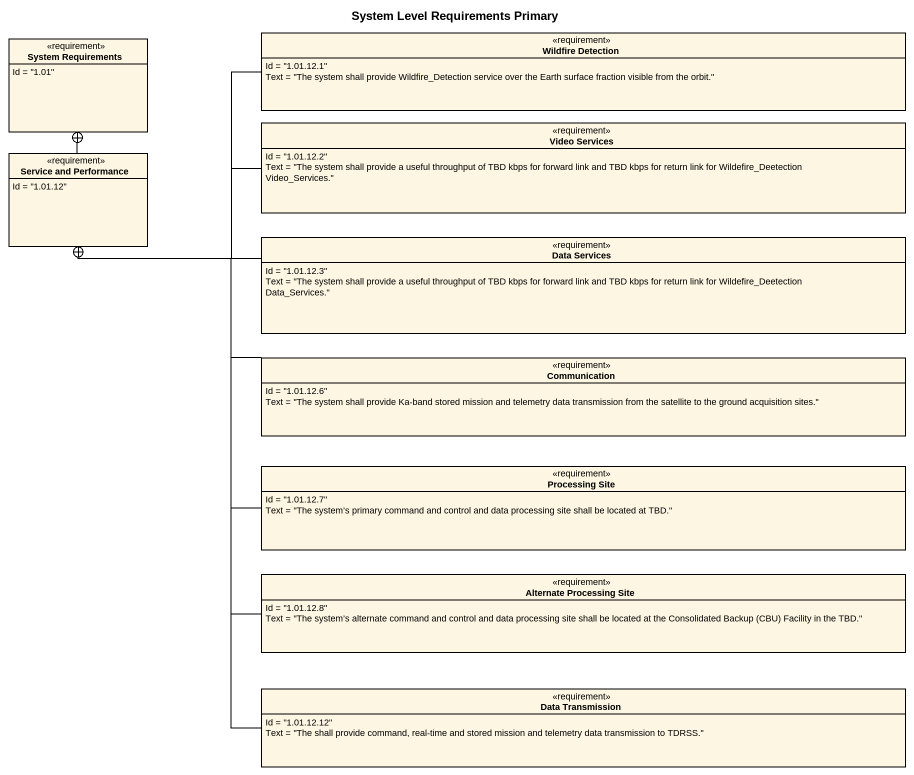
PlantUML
@startuml
title System Level Requirements Primary
hide circle
hide empty members
class "System Requirements" as System_Requirements <<requirement>> {
  Id = "1.01"
}
class "Wildfire Detection" as Wildfire_Detection <<requirement>> {
  Id = "1.01.12.1"
  Text = "The system shall provide Wildfire_Detection service over the Earth surface fraction visible from the orbit."
}
class "Video Services" as Video_Services <<requirement>> {
  Id = "1.01.12.2"
  Text = "The system shall provide a useful throughput of TBD kbps for forward link and TBD kbps for return link for Wildefire_Deetection Video_Services."
}
class "Service and Performance" as Service_and_Performance <<requirement>> {
  Id = "1.01.12"
}
class "Data Services" as Data_Services <<requirement>> {
  Id = "1.01.12.3"
  Text = "The system shall provide a useful throughput of TBD kbps for forward link and TBD kbps for return link for Wildefire_Deetection Data_Services."
}
class Communication <<requirement>> {
  Id = "1.01.12.6"
  Text = "The system shall provide Ka-band stored mission and telemetry data transmission from the satellite to the ground acquisition sites."
}
class "Processing Site" as Processing_Site <<requirement>> {
  Id = "1.01.12.7"
  Text = "The system’s primary command and control and data processing site shall be located at TBD."
}
class "Alternate Processing Site" as Alternate_Processing_Site <<requirement>> {
  Id = "1.01.12.8"
  {field} Text = "The system’s alternate command and control and data processing site shall be located at the Consolidated Backup (CBU) Facility in the TBD."
}
class "Data Transmission" as Data_Transmission <<requirement>> {
  Id = "1.01.12.12"
  Text = "The shall provide command, real-time and stored mission and telemetry data transmission to TDRSS."
}
Wildfire_Detection -left-+ Service_and_Performance
Video_Services -left-+ Service_and_Performance
Service_and_Performance -up-+ System_Requirements
Data_Services -left-+ Service_and_Performance
Communication -left-+ Service_and_Performance
Processing_Site -up-+ Service_and_Performance
Alternate_Processing_Site -up-+ Service_and_Performance
Data_Transmission -up-+ Service_and_Performance
@enduml
